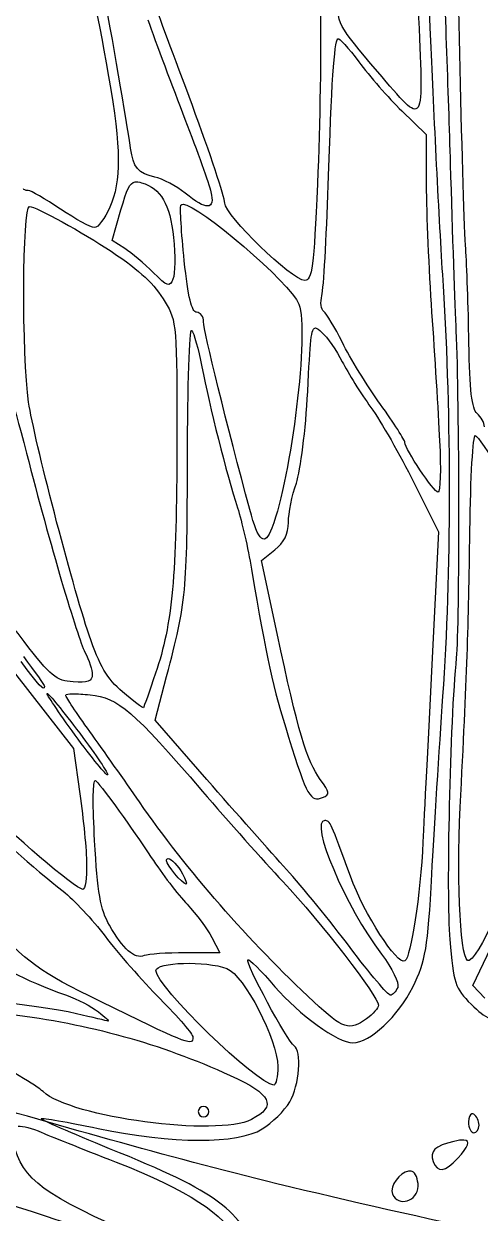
# Model space of a CAD drawing. Extents: x 2.7 to 60.3, y 1.1 to 57.9.
# Drawn here: x 25.3 to 31.82, y 29.24 to 46.27 of the extents above; entities that cross this region are included whole.
import ezdxf

# ---------------------------------------------------------------- set-up
doc = ezdxf.new("R2010")
doc.units = 0
doc.layers.get('0').update_dxf_attribs({"linetype": 'CONTINUOUS'})

msp = doc.modelspace()

# ---------------------------------------------------------------- linework, layer by layer
at = {"color": 7}
for points in [[(29.789326, 46.052162), (29.789326, 46.052162)], [(30.704344, 45.018083), (31.05106, 44.680187), (31.052714, 43.957544)], [(26.888281, 44.002744), (26.888281, 44.002744)], [(25.377951, 43.651069), (25.377951, 43.651069)], [(26.741107, 43.049141), (26.560308, 43.164897), (26.687088, 43.601459)], [(27.575095, 43.681937), (27.575095, 43.681937)], [(29.469622, 41.911433), (29.469622, 41.911433)], [(31.754408, 40.372992), (31.754408, 40.372992)], [(30.874671, 39.701061), (31.227449, 38.991094), (31.132089, 37.096567)], [(28.919509, 37.53809), (28.695165, 38.584849), (28.888092, 38.736984)], [(24.978871, 37.212874), (26.00799, 35.889957), (26.099492, 35.24283)], [(27.916849, 35.447882), (27.175465, 36.298959), (27.339727, 36.92514)], [(25.632062, 36.6804), (25.632062, 36.6804)], [(26.000825, 36.674888), (26.000825, 36.674888)], [(26.314466, 35.429692), (26.314466, 35.429692)], [(27.361775, 34.316238), (27.361775, 34.316238)], [(27.9852, 33.188453), (28.099852, 32.967414), (27.611476, 32.967414)], [(31.890561, 32.316428), (31.719131, 32.498882), (32.022299, 33.13774)], [(27.581159, 32.816933), (27.581159, 32.816933)], [(27.868342, 30.769718), (27.868342, 30.769718)], [(31.703145, 30.662231), (31.703145, 30.662231)], [(31.59125, 30.287406), (31.59125, 30.287406)], [(30.800257, 29.842576), (30.800257, 29.842576)]]:
    msp.add_lwpolyline(points, dxfattribs=at)
for points in [[(31.123269, 45.92428), (30.99459, 49.010703), (30.714448, 50.275228), (30.012019, 50.939237)], [(29.452536, 48.576177), (29.552132, 47.942123), (29.57335, 45.738034), (29.496631, 43.972978)], [(31.537783, 45.621112), (31.510808, 46.808841), (31.477252, 47.800251), (31.463369, 47.823768)], [(31.277608, 47.591155), (31.313219, 46.736824), (31.366754, 45.236761), (31.396119, 44.257405)], [(26.006888, 47.402088), (26.232717, 46.942374), (26.322842, 46.603517), (26.510699, 45.512523)], [(26.825443, 44.484506), (26.804494, 44.64922), (26.584777, 45.935085), (26.453372, 46.662909)], [(30.359285, 45.578117), (29.781805, 46.254389), (29.781762, 46.254631), (29.771687, 46.719133)], [(27.707938, 45.096355), (27.453061, 45.780955), (27.201711, 46.457968), (27.149006, 46.600621)], [(30.936957, 46.512427), (31.015409, 44.723967), (31.046262, 44.773635), (30.359285, 45.578117)], [(27.071836, 46.322258), (27.18626, 45.999279), (27.424894, 45.359647), (27.602105, 44.901225)], [(29.650972, 43.956993), (29.69794, 45.413466), (29.736646, 45.999482), (29.789326, 46.052162)], [(29.789326, 46.052162), (29.806395, 46.06923), (29.941438, 45.919693), (30.089187, 45.71978)], [(31.298004, 42.514463), (31.246349, 43.32712), (31.167575, 44.861575), (31.123269, 45.92428)], [(30.089187, 45.71978), (30.236936, 45.519866), (30.513709, 45.203878), (30.704344, 45.018083)], [(26.510699, 45.512523), (26.689153, 44.476194), (26.693301, 44.014089), (26.527787, 43.638942)], [(31.617708, 43.044732), (31.600812, 43.273943), (31.564763, 44.433382), (31.537783, 45.621112)], [(28.17151, 43.700127), (28.171511, 43.783488), (27.962816, 44.411755), (27.707938, 45.096355)], [(27.602105, 44.901225), (27.779316, 44.442803), (27.9465, 43.974034), (27.973624, 43.859428)], [(27.169952, 44.071646), (26.933758, 44.123523), (26.860144, 44.211689), (26.825443, 44.484506)], [(31.396119, 44.257405), (31.425484, 43.27805), (31.462207, 42.204041), (31.477701, 41.870643)], [(26.687088, 43.601459), (26.772545, 43.895423), (26.811164, 43.991623), (26.888281, 44.002744)], [(26.888281, 44.002744), (26.913987, 44.006451), (26.943904, 44.000409), (26.981437, 43.989515)], [(26.981437, 43.989515), (27.258725, 43.909027), (27.388617, 43.686648), (27.438945, 43.205135)], [(27.604861, 43.841238), (27.480663, 43.942722), (27.284906, 44.046398), (27.169952, 44.071646)], [(29.496631, 43.972978), (29.444817, 42.780893), (29.419646, 42.590447), (29.315283, 42.591633)], [(29.560574, 42.376659), (29.58559, 42.476342), (29.626137, 43.187453), (29.650972, 43.956993)], [(31.052714, 43.957544), (31.053608, 43.559893), (31.088477, 42.740061), (31.130435, 42.135778)], [(25.360312, 43.87872), (25.322826, 43.87872), (25.291962, 43.890551), (25.291962, 43.905179)], [(25.822782, 43.613035), (25.606033, 43.758896), (25.3978, 43.87872), (25.360312, 43.87872)], [(27.973624, 43.859428), (28.036, 43.595864), (27.912441, 43.589911), (27.604861, 43.841238)], [(25.366927, 40.847588), (25.268055, 41.510407), (25.276587, 43.651069), (25.377951, 43.651069)], [(25.377951, 43.651069), (25.467876, 43.651069), (26.15381, 43.273913), (26.545977, 43.008903)], [(26.308403, 43.3479), (26.258098, 43.3479), (26.039531, 43.467173), (25.822782, 43.613035)], [(26.527787, 43.638942), (26.457255, 43.479077), (26.358705, 43.3479), (26.308403, 43.3479)], [(27.592734, 42.874406), (27.550695, 43.280734), (27.529321, 43.638154), (27.544779, 43.668708)], [(27.544779, 43.668708), (27.54968, 43.678398), (27.559877, 43.682646), (27.575095, 43.681937)], [(27.575095, 43.681937), (27.803368, 43.671295), (29.116282, 42.55492), (29.232047, 42.250431)], [(29.315283, 42.591633), (29.131122, 42.593745), (28.17151, 43.523818), (28.17151, 43.700127)], [(27.438945, 43.205135), (27.465256, 42.953453), (27.461691, 42.686443), (27.431228, 42.612028)], [(26.545977, 43.008903), (26.980687, 42.715145), (27.153671, 42.552401), (27.321537, 42.278542)], [(27.148455, 42.705183), (27.023431, 42.830838), (26.840338, 42.985467), (26.741107, 43.049141)], [(31.662909, 41.700869), (31.654931, 42.210888), (31.634613, 42.815521), (31.617708, 43.044732)], [(27.769123, 42.135778), (27.698988, 42.135778), (27.646616, 42.353721), (27.592734, 42.874406)], [(27.431228, 42.612028), (27.381605, 42.490808), (27.352118, 42.500492), (27.148455, 42.705183)], [(31.292492, 36.642367), (31.415138, 38.385155), (31.417432, 40.635439), (31.298004, 42.514463)], [(27.321537, 42.278542), (27.482414, 42.016105), (27.489738, 41.930233), (27.487452, 40.270464)], [(29.232047, 42.250431), (29.378408, 41.86548), (29.127981, 39.790308), (28.845645, 39.047869)], [(29.587032, 42.146802), (29.54738, 42.173585), (29.535541, 42.276975), (29.560574, 42.376659)], [(27.868342, 41.999628), (27.868342, 42.074607), (27.823853, 42.135778), (27.769123, 42.135778)], [(29.853269, 41.703625), (29.746479, 41.920468), (29.626695, 42.120019), (29.587032, 42.146802)], [(31.130435, 42.135778), (31.172393, 41.531494), (31.223636, 40.704356), (31.243984, 40.298026)], [(27.637934, 40.045569), (27.639747, 41.083964), (27.66676, 41.90811), (27.698016, 41.877258)], [(28.528699, 39.313005), (28.209175, 40.490748), (27.868342, 41.877896), (27.868342, 41.999628)], [(29.357173, 41.000274), (29.394054, 41.728966), (29.40503, 41.918006), (29.469622, 41.911433)], [(29.469622, 41.911433), (29.491153, 41.909242), (29.518627, 41.8854), (29.555062, 41.852453)], [(27.698016, 41.877258), (27.729273, 41.846406), (27.795312, 41.611001), (27.84464, 41.353603)], [(29.555062, 41.852453), (29.636395, 41.7789), (29.769949, 41.588032), (29.851615, 41.428018)], [(31.477701, 41.870643), (31.524846, 40.857043), (31.52786, 37.655139), (31.482109, 37.191377)], [(30.397868, 40.818373), (30.205282, 41.088256), (29.960059, 41.486781), (29.853269, 41.703625)], [(31.780869, 40.687735), (31.705217, 40.750518), (31.673492, 41.023526), (31.662909, 41.700869)], [(29.851615, 41.428018), (29.933285, 41.268003), (30.117717, 40.973401), (30.261168, 40.773725)], [(27.84464, 41.353603), (27.950574, 40.800835), (28.197843, 39.820311), (28.353964, 39.335603)], [(25.117778, 40.895543), (25.131451, 40.881869), (25.229786, 40.533251), (25.336059, 40.120536)], [(29.195118, 39.692241), (29.256869, 39.869499), (29.329741, 40.458021), (29.357173, 41.000274)], [(26.232335, 37.513839), (25.980162, 38.261561), (25.445651, 40.319839), (25.366927, 40.847588)], [(30.261168, 40.773725), (30.404621, 40.574048), (30.680601, 40.091515), (30.874671, 39.701061)], [(30.747891, 40.273772), (30.747891, 40.303611), (30.59045, 40.54849), (30.397868, 40.818373)], [(31.884496, 40.497566), (31.884496, 40.554975), (31.837833, 40.640462), (31.780869, 40.687735)], [(31.676687, 39.010387), (31.686492, 39.770984), (31.721611, 40.383914), (31.754408, 40.372992)], [(31.754408, 40.372992), (31.815467, 40.352641), (32.344989, 39.514805), (32.831484, 38.669186)], [(27.487452, 40.270464), (27.484866, 38.354449), (27.423045, 37.685387), (27.18263, 36.970341)], [(31.223037, 39.559397), (31.161524, 39.55954), (30.747891, 40.181414), (30.747891, 40.273772)], [(31.243984, 40.298026), (31.264346, 39.891699), (31.254996, 39.559323), (31.223037, 39.559397)], [(25.336059, 40.120536), (25.669918, 38.82399), (26.063122, 37.483977), (26.172253, 37.271302)], [(27.339727, 36.92514), (27.623965, 38.005856), (27.63455, 38.114348), (27.637934, 40.045569)], [(29.082119, 39.128898), (29.082726, 39.261316), (29.133371, 39.514983), (29.195118, 39.692241)], [(28.353964, 39.335603), (28.414977, 39.146172), (28.504995, 38.752549), (28.554053, 38.460827)], [(28.845645, 39.047869), (28.741765, 38.7747), (28.655103, 38.847093), (28.528699, 39.313005)], [(28.888092, 38.736984), (29.021665, 38.842055), (29.08127, 38.962068), (29.082119, 39.128898)], [(31.538333, 35.051007), (31.636092, 36.961064), (31.658625, 37.608947), (31.676687, 39.010387)], [(28.554053, 38.460827), (28.773154, 37.157959), (28.855729, 36.782925), (29.08377, 36.054219)], [(25.303537, 37.422336), (25.068198, 37.729665), (24.824691, 38.054791), (24.762795, 38.144981)], [(26.708585, 36.70355), (26.488944, 36.889916), (26.380101, 37.075694), (26.232335, 37.513839)], [(29.535769, 35.450639), (29.347157, 35.705751), (29.21729, 36.146554), (28.919509, 37.53809)], [(33.094414, 37.557936), (33.2872, 37.050867), (32.092448, 33.122379), (31.665113, 32.858273)], [(26.004132, 36.845215), (25.76195, 36.861524), (25.683121, 36.926639), (25.303537, 37.422336)], [(25.59513, 36.780171), (25.59513, 36.700765), (25.502913, 36.799325), (25.261645, 37.135153)], [(25.291962, 37.21067), (25.458661, 36.987243), (25.59513, 36.793492), (25.59513, 36.780171)], [(26.172253, 37.271302), (26.229999, 37.158766), (26.276984, 37.012524), (26.276984, 36.946637)], [(31.482109, 37.191377), (31.392227, 36.279128), (31.335328, 33.809968), (31.389506, 33.159787)], [(26.276984, 36.946637), (26.276984, 36.856179), (26.210254, 36.831329), (26.004132, 36.845215)], [(27.18263, 36.970341), (27.093939, 36.706562), (27.014947, 36.484382), (27.007344, 36.476452)], [(31.132089, 37.096567), (31.079722, 36.054702), (31.022849, 34.912458), (31.005859, 34.558221)], [(26.031693, 36.085089), (25.792427, 36.412339), (25.61258, 36.6804), (25.632062, 36.6804)], [(25.632062, 36.6804), (25.651543, 36.6804), (25.86067, 36.423535), (26.096736, 36.109893)], [(25.898299, 36.655045), (25.898299, 36.667392), (25.937749, 36.673861), (26.000825, 36.674888)], [(26.241706, 36.133594), (26.052958, 36.395626), (25.898299, 36.63035), (25.898299, 36.655045)], [(26.000825, 36.674888), (26.0639, 36.675915), (26.150415, 36.671337), (26.246115, 36.660557)], [(26.246115, 36.660557), (26.65379, 36.614605), (26.853655, 36.442721), (27.853459, 35.278108)], [(27.007344, 36.476452), (26.999729, 36.46853), (26.865272, 36.570604), (26.708585, 36.70355)], [(31.132639, 34.091894), (31.167829, 34.744496), (31.239694, 35.892221), (31.292492, 36.642367)], [(26.096736, 36.109893), (26.332802, 35.796251), (26.512657, 35.528735), (26.496367, 35.515132)], [(26.952222, 35.126524), (26.750092, 35.418248), (26.430454, 35.871562), (26.241706, 36.133594)], [(26.496367, 35.515132), (26.480086, 35.501521), (26.270958, 35.757838), (26.031693, 36.085089)], [(29.08377, 36.054219), (29.352034, 35.196989), (29.394192, 35.122939), (29.571597, 35.191017)], [(26.310607, 34.573656), (26.282741, 35.07482), (26.284664, 35.389891), (26.314466, 35.429692)], [(26.314466, 35.429692), (26.318724, 35.435379), (26.323959, 35.435515), (26.329349, 35.429692)], [(26.329349, 35.429692), (26.448142, 35.301397), (26.8315, 34.769058), (27.120894, 34.33112)], [(29.056211, 34.159692), (28.837873, 34.399725), (28.324903, 34.97959), (27.916849, 35.447882)], [(29.571597, 35.191017), (29.67955, 35.232442), (29.675212, 35.262035), (29.535769, 35.450639)], [(26.099492, 35.24283), (26.149992, 34.887146), (26.19374, 34.434269), (26.196506, 34.236313)], [(27.853459, 35.278108), (28.211233, 34.861362), (28.727307, 34.281491), (29.000537, 33.989368)], [(29.445921, 32.266269), (28.515668, 33.133174), (27.628221, 34.15089), (26.952222, 35.126524)], [(26.141936, 33.876369), (26.043541, 33.876367), (25.049908, 34.726474), (24.768859, 35.051007)], [(31.665113, 32.858273), (31.546673, 32.785073), (31.48072, 33.925287), (31.538333, 35.051007)], [(24.690586, 34.897218), (24.827077, 34.724794), (25.450641, 34.165503), (25.858611, 33.849358)], [(29.603017, 34.86139), (29.374251, 34.86139), (29.897708, 33.624876), (30.413302, 32.94702)], [(29.967922, 34.065986), (29.690184, 34.833766), (29.677416, 34.86139), (29.603017, 34.86139)], [(26.521723, 33.361534), (26.395229, 33.584563), (26.351833, 33.832269), (26.310607, 34.573656)], [(31.005859, 34.558221), (30.96919, 33.79389), (30.835275, 32.907323), (30.747891, 32.853314)], [(26.196506, 34.236313), (26.199252, 34.038359), (26.17455, 33.876369), (26.141936, 33.876369)], [(27.120894, 34.33112), (27.272413, 34.101826), (27.50314, 33.801169), (27.633524, 33.662496)], [(27.338073, 34.284818), (27.338073, 34.307388), (27.346893, 34.316955), (27.361775, 34.316238)], [(27.617539, 33.952437), (27.568388, 33.952437), (27.338073, 34.226376), (27.338073, 34.284818)], [(27.361775, 34.316238), (27.406422, 34.314085), (27.503628, 34.21873), (27.567379, 34.09961)], [(27.567379, 34.09961), (27.610747, 34.018581), (27.633375, 33.952437), (27.617539, 33.952437)], [(29.965165, 33.04238), (29.683476, 33.417053), (29.274553, 33.919665), (29.056211, 34.159692)], [(30.747891, 32.853314), (30.63783, 32.78529), (30.165703, 33.519229), (29.967922, 34.065986)], [(30.859236, 32.476832), (31.048432, 32.863542), (31.074902, 33.02123), (31.132639, 34.091894)], [(29.000537, 33.989368), (29.544933, 33.407333), (30.368655, 32.341656), (30.368655, 32.219415)], [(25.858611, 33.849358), (26.012275, 33.73028), (26.282768, 33.440695), (26.459987, 33.205539)], [(27.633524, 33.662496), (27.763911, 33.523826), (27.922215, 33.310249), (27.9852, 33.188453)], [(26.588971, 32.174767), (25.553671, 32.678432), (25.455555, 32.744328), (24.836107, 33.356019)], [(26.459987, 33.205539), (26.637205, 32.970383), (26.992892, 32.565995), (27.249879, 32.307059)], [(27.020022, 32.927727), (26.882424, 32.874929), (26.714816, 33.021075), (26.521723, 33.361534)], [(30.538979, 32.361076), (30.504971, 32.361076), (30.246853, 32.667708), (29.965165, 33.04238)], [(31.389506, 33.159787), (31.442192, 32.527454), (31.462957, 32.464014), (31.69543, 32.231542)], [(24.907765, 32.888039), (24.816454, 32.831608), (25.292388, 32.580636), (25.908772, 32.359975)], [(27.611476, 32.967414), (27.342926, 32.967414), (27.076719, 32.949487), (27.020022, 32.927727)], [(29.162595, 31.637331), (29.070207, 31.69443), (28.461036, 32.827541), (28.501137, 32.867645)], [(28.501137, 32.867645), (28.51835, 32.884855), (28.692802, 32.711026), (28.888642, 32.481794)], [(30.413302, 32.94702), (30.569354, 32.741856), (30.668872, 32.537623), (30.644262, 32.473525)], [(27.186489, 32.713303), (27.186489, 32.774944), (27.364884, 32.810608), (27.581159, 32.816933)], [(28.872657, 31.075091), (28.634368, 31.082968), (27.186489, 32.48964), (27.186489, 32.713303)], [(27.581159, 32.816933), (27.797433, 32.823254), (28.051828, 32.799757), (28.202379, 32.742519)], [(28.202379, 32.742519), (28.447833, 32.649194), (28.929432, 31.720409), (28.929432, 31.340227)], [(26.049883, 32.096493), (25.465148, 32.235434), (24.020616, 32.367804), (23.688477, 32.313121)], [(25.908772, 32.359975), (26.060296, 32.305735), (26.265, 32.199275), (26.363524, 32.123504)], [(28.888642, 32.481794), (29.229812, 32.082449), (29.790729, 31.679224), (30.004853, 31.679224)], [(30.004853, 31.679224), (30.244167, 31.679224), (30.657975, 32.065474), (30.859236, 32.476832)], [(30.644262, 32.473525), (30.620468, 32.411518), (30.572989, 32.361076), (30.538979, 32.361076)], [(27.249879, 32.307059), (27.506868, 32.048123), (27.716758, 31.800701), (27.716758, 31.757496)], [(30.200535, 32.024286), (29.948324, 31.847629), (29.867183, 31.873695), (29.445921, 32.266269)], [(30.368655, 32.219415), (30.368655, 32.176997), (30.29316, 32.089163), (30.200535, 32.024286)], [(31.69543, 32.231542), (31.906752, 32.020214), (31.999321, 31.982393), (32.300664, 31.982393)], [(25.102895, 32.087123), (26.222079, 31.954907), (27.243426, 31.671198), (28.250334, 31.212897)], [(26.504635, 31.991213), (26.483798, 31.994421), (26.279092, 32.042032), (26.049883, 32.096493)], [(26.363524, 32.123504), (26.462049, 32.047736), (26.525472, 31.987995), (26.504635, 31.991213)], [(27.716758, 31.757496), (27.716758, 31.632522), (27.658483, 31.654456), (26.588971, 32.174767)], [(25.574184, 30.980834), (25.481577, 31.067482), (25.06489, 31.314647), (24.648143, 31.530397)], [(29.099758, 30.833108), (29.24052, 31.072274), (29.278958, 31.565415), (29.162595, 31.637331)], [(28.929432, 31.340227), (28.929432, 31.193325), (28.903913, 31.073962), (28.872657, 31.075091)], [(28.250334, 31.212897), (28.842118, 30.943542), (28.923779, 30.7735), (28.554053, 30.582306)], [(28.554053, 30.582306), (28.067587, 30.330744), (25.968946, 30.61147), (25.574184, 30.980834)], [(28.705638, 30.446156), (28.849458, 30.535203), (29.026824, 30.709193), (29.099758, 30.833108)], [(27.868342, 30.769718), (27.826667, 30.769718), (27.792826, 30.735874), (27.792826, 30.694201)], [(27.792826, 30.694201), (27.792826, 30.652525), (27.826667, 30.618134), (27.868342, 30.618134)], [(27.94441, 30.694201), (27.94441, 30.735874), (27.910017, 30.769718), (27.868342, 30.769718)], [(27.868342, 30.618134), (27.910017, 30.618134), (27.94441, 30.652525), (27.94441, 30.694201)], [(31.703145, 30.662231), (31.675976, 30.655257), (31.656844, 30.611383), (31.656844, 30.547028)], [(31.732911, 30.656169), (31.722495, 30.662609), (31.712205, 30.664556), (31.703145, 30.662231)], [(31.808428, 30.500173), (31.808428, 30.560227), (31.774584, 30.630402), (31.732911, 30.656169)], [(25.217548, 30.484741), (25.289888, 30.491633), (25.404311, 30.461325), (25.557648, 30.39379)], [(26.524479, 30.164484), (25.97296, 30.387575), (25.532995, 30.581352), (25.546623, 30.594983)], [(25.546623, 30.594983), (25.560252, 30.608611), (25.926514, 30.54547), (26.360217, 30.454425)], [(31.656844, 30.547028), (31.656844, 30.461218), (31.691236, 30.391035), (31.732911, 30.391035)], [(31.732911, 30.391035), (31.774584, 30.391035), (31.808428, 30.440119), (31.808428, 30.500173)], [(26.727878, 29.000868), (25.479983, 29.559236), (25.226035, 29.773708), (25.128251, 30.353)], [(25.557648, 30.39379), (25.640997, 30.357078), (26.11809, 30.167535), (26.618186, 29.97211)], [(26.360217, 30.454425), (27.426703, 30.230544), (28.35216, 30.227295), (28.705638, 30.446156)], [(28.628467, 28.595173), (28.423523, 29.280383), (28.083513, 29.533844), (26.524479, 30.164484)], [(31.448485, 30.269214), (31.177216, 30.205279), (31.095829, 30.125475), (31.151932, 29.979276)], [(31.59125, 30.287406), (31.558128, 30.289748), (31.510441, 30.283819), (31.448485, 30.269214)], [(31.502505, 30.026681), (31.660451, 30.196228), (31.690612, 30.280379), (31.59125, 30.287406)], [(26.618186, 29.97211), (27.644447, 29.571069), (28.171208, 29.226437), (28.356718, 28.835505)], [(31.151932, 29.979276), (31.214486, 29.816261), (31.319961, 29.830742), (31.502505, 30.026681)], [(30.800257, 29.842576), (30.676229, 29.824339), (30.526423, 29.629532), (30.570952, 29.513499)], [(30.85152, 29.838715), (30.835487, 29.84406), (30.817975, 29.845181), (30.800257, 29.842576)], [(30.936957, 29.627048), (30.936957, 29.727762), (30.898773, 29.822967), (30.85152, 29.838715)], [(24.231975, 29.635317), (25.676939, 29.193631), (26.615757, 28.87273), (26.807804, 28.754476)], [(30.570952, 29.513499), (30.644163, 29.322711), (30.936957, 29.41355), (30.936957, 29.627048)]]:
    msp.add_open_spline(points, degree=3, dxfattribs=at)
at = {"color": 1}
for points in [[(28.916201, 29.66343), (27.320592, 30.052637), (25.744307, 30.517471), (24.164175, 30.9654)], [(35.295417, 28.296416), (33.160603, 28.711364), (31.029018, 29.148061), (28.916201, 29.66343)]]:
    msp.add_open_spline(points, degree=3, dxfattribs=at)

doc.saveas('drawing.dxf')
